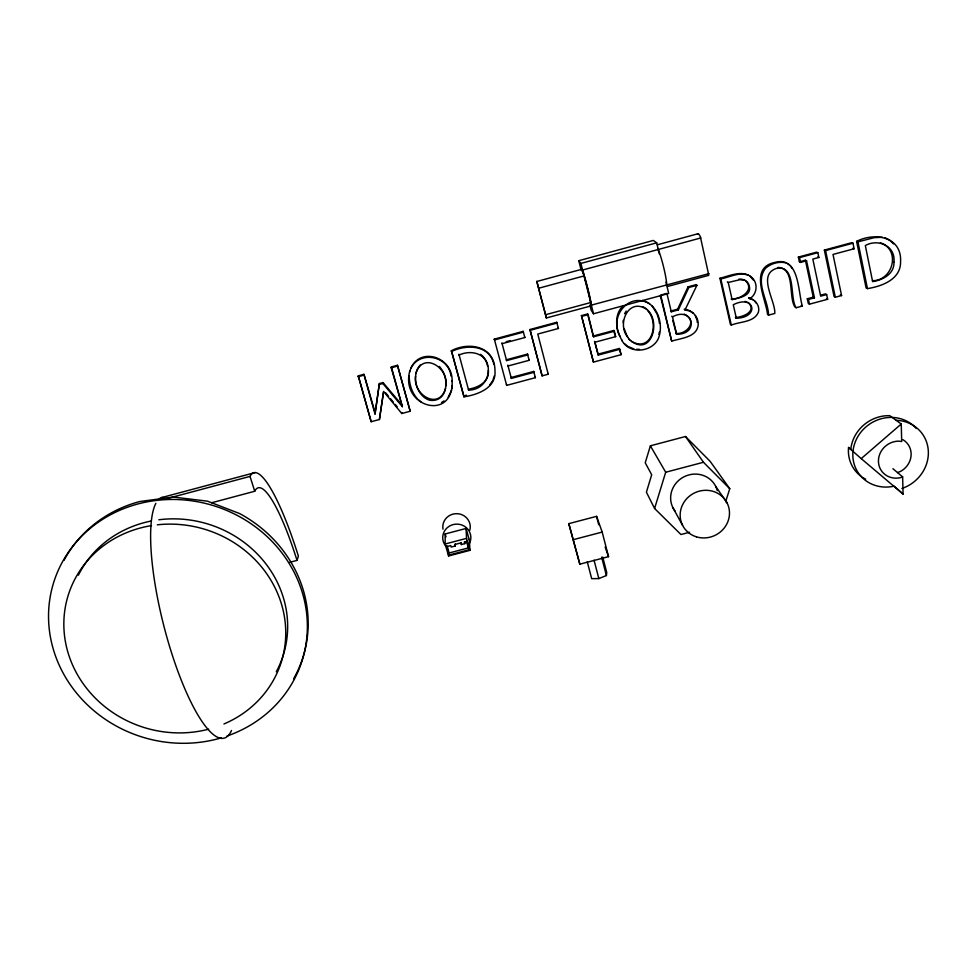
<?xml version="1.0" encoding="UTF-8"?>
<svg xmlns="http://www.w3.org/2000/svg" width="977" height="977" viewBox="0 0 977 977"><rect width="100%" height="100%" fill="white"/><g stroke="black" fill="none" stroke-linecap="round" stroke-linejoin="round"><path stroke-width="1.47" d="M469.339 539.426L469.925 550.356L448.59 555.974L445.158 543.994L445.17 533.967L466.066 528.447L469.375 540.196M488.329 370.381C489.636 381.763 478.071 387.722 468.52 389.139L468.594 390.067C487.694 390.275 495.4 365.777 480.599 354.346M666.693 285.052L666.717 284.759A21.531 2.284 75.8 0 0 659.206 251.944L657.851 248.402M379.418 419.512L383.57 391.459L401.779 413.515L410.193 411.256L397.468 365.276L391.386 366.912L391.203 367.792L402.353 406.676L382.85 383.485L383.045 382.569L379.369 383.558L375.021 414.016L363.957 374.313L358.278 375.84L371.175 421.722L379.418 419.512L383.546 391.997M587.25 561.738L591.683 578.653L598.84 578.592L606.399 575.538L606.741 572.583L602.736 557.122M409.717 371.211C400.204 407.47 454.049 421.808 452.095 380.59M401.779 413.515L401.913 412.502M402.353 406.676L391.386 366.912M451.899 388.565L452.314 385.573M375.021 414.016L379.369 383.558M697.48 234.248A21.555 2.894 76 0 1 700.387 236.861L708.765 275.123A21.555 2.894 76 0 1 708.093 275.514L667.499 286.481M658.938 334.403L659.328 332.131M410.193 411.256L397.468 365.276M371.175 421.722L358.278 375.84M445.573 388.528C438.673 410.902 412.612 394.488 415.604 376.255M415.799 373.69C422.601 350.987 449.102 367.56 445.878 385.988M725.642 501.69L729.77 488.72L710.059 461.242L685.5 436.511L650.377 445.817L645.235 462.805L651.696 474.773L646.408 492.188L654.59 508.48L680.932 534.529L689.567 532.27M654.59 508.48L665.691 472.233L650.377 445.817M289.656 562.349L297.02 560.395L298.388 556.108A124.751 23.021 75.5 0 0 250.027 476.397L166.725 498.685M409.607 372.103C416.739 345.272 453.169 355.689 452.119 381.506M493.092 379.479L494.423 375.669M451.692 390.067L448.15 397.321M696.931 285.296L688.846 287.482L678.356 309.892L671.284 311.797L670.564 311.101L677.611 309.196L688.064 286.847L696.125 284.673L696.931 285.296L684.999 309.953L689.493 310.955L693.255 313.092M624.596 313.727L626.172 311.065M410.987 368.097C419.951 349.986 448.883 356.129 450.995 376.06M489.636 385.146L492.652 380.749M420.232 364.995C410.743 375.168 416.336 396.308 429.758 400.252C447.148 402.671 449.469 380.151 441.531 369.282M623.277 305.691C613.409 314.643 615.876 330.544 622.264 340.814M861.885 476.91A36.173 33.56 -35.9 0 1 848.549 447.478L861.201 458.616L901.246 424.018L889.754 415.665A36.381 33.731 -35.9 0 0 850.772 449.432M749.677 298.718C756.406 294.871 758.25 284.954 753.145 278.799C744.401 268.834 730.234 275.697 719.915 278.262L730.417 324.376L731.321 325.121C740.09 321.384 754.073 322.569 758.408 312.2C760.191 305.679 755.16 299.145 748.7 298.058L752.815 299.719M441.616 402.426L444.034 400.924M897.545 472.599L900.611 471.366A19.247 17.818 -35.7 0 0 902.858 439.65M861.201 458.616L903.078 494.057L902.638 476.874L901.063 477.509A19.467 18.001 -35.5 0 1 878.47 462.158A19.467 18.001 -35.5 0 1 898.718 441.14L901.71 441.519L901.246 424.018M546.387 317.965L536.837 281.474L546.387 317.965L591.073 305.899M580.961 269.432L578.775 260.7L653.332 240.44L656.691 242.833L659.316 253.935M578.775 260.7L580.912 263.411L656.691 242.833M657.338 244.787L698.128 233.711M536.715 281.51L581.633 269.322M700.827 237.948L582.573 270.031L583.379 272.51A21.47 1.197 75.5 0 1 591.403 305.105L709.009 273.621M538.913 288.166L584.051 275.929M545.764 314.679L590.706 302.54M451.398 350.719C469.51 341.266 495.009 346.408 494.985 370.833C496.438 388.003 477.668 394.757 463.916 396.845L451.398 350.719L463.452 394.427M494.325 339.129L523.159 331.35L523.416 332.119L494.484 339.923L494.325 339.129L506.66 385.378L535.384 377.672L533.698 371.443L511.13 377.501L511.337 378.404L533.979 372.322L533.698 371.443M529.925 329.53L556.719 322.3L557.073 323.033L530.193 330.287L529.925 329.53L542.113 375.864L548.231 374.228L537.765 334.049L558.465 328.467L556.719 322.3M581.474 315.62L587.629 313.959L588.093 314.667L593.65 336.796L614.338 331.24L615.669 336.65L595.005 342.206L594.529 341.413L598.242 355.078L619.76 349.302L621.091 354.688L593.454 362.101L581.474 315.62L593.454 362.101M798.38 257.085L816.638 252.164L817.834 252.677L818.848 257.464L812.827 259.088L820.668 296.165L826.652 294.565L827.653 299.28L809.469 304.165L808.309 303.493L807.307 298.779L813.267 297.179L814.439 297.838L806.55 260.774L805.402 260.236L799.406 261.86L798.38 257.085L799.516 257.61L817.834 252.677M824.356 250.075L851.663 242.711L852.982 243.188L854.118 248.756L833.015 254.447L841.576 295.555L835.335 297.228L834.089 296.568L824.356 250.075L825.577 250.588L852.982 243.188M856.609 241.368C874.623 232.013 902.027 236.532 900.574 261.812C900.843 279.446 881.877 286.334 867.454 288.606L866.111 287.983L856.609 241.368L857.94 241.856L874.134 237.68L882.378 237.252M358.009 376.743L363.7 375.205M391.203 367.792L397.309 366.143M451.423 351.537C466.334 344.246 489.721 344.515 493.935 364.482M581.901 316.328L588.093 314.667M719.915 278.262L720.794 278.86C729.782 277.236 739.406 271.533 748.602 275.38M589.9 305.105L591.195 310.295L593.515 313.764L668.683 293.479L665.984 282.084M506.147 341.73L510.409 340.582M799.406 261.86L800.542 262.398L806.55 260.774M727.328 281.852L728.231 282.463L739.845 279.727L744.364 280.204M502.08 343.672L524.832 337.541L523.159 331.35M379.161 384.486L382.85 383.485M587.629 313.959L593.186 336.027L613.8 330.482L614.338 331.24M527.482 354.089L506.404 359.768L506.599 360.611L527.751 354.92L527.482 354.089L529.168 360.305L508.028 365.984L507.832 365.117L511.337 378.404M745.231 280.484C755.429 289.803 740.847 299.536 731.199 298.95L732.115 299.609C738.832 297.936 752.07 296.007 749.286 286.066C748.529 281.339 743.387 278.628 738.905 279.129M671.773 316.194L672.494 316.902C692.498 305.691 700.24 334.488 676.597 334.244L672.799 320.517M597.753 354.248L619.21 348.484L619.76 349.302M675.864 333.475C687.869 334.452 697.786 320.163 684.205 314.093M872.461 280.704C893.32 280.765 900.892 249.575 880.411 242.833M820.668 295.201L825.443 293.918L826.652 294.565M736.34 318.246C760.118 317.574 754.525 293.943 733.275 304.739L736.34 318.246L735.412 317.525C742.972 317.012 756.992 311.663 748.321 302.479M807.307 298.779L808.455 299.438L814.439 297.838M466.456 395.184L463.855 395.88L463.916 396.845M660.367 295.909L671.675 341.12C681.091 338.152 697.444 337.334 698.25 324.291C698.335 316.499 691.972 309.77 684.23 309.257L684.999 309.953M768.557 315.131L774.773 313.47C775.738 301.111 757.065 275.05 776.251 268.48C796.707 264.022 789.367 298.657 796.145 307.731L802.361 306.07C797.855 292.05 799.674 254.948 774.04 262.63C748.932 268.333 766.127 299.536 767.531 314.423L768.557 315.131C768.362 300.415 754.659 281.974 765.516 268.333C770.853 263.521 778.706 261.189 785.752 262.85M255.266 472.538L164.307 496.866A124.372 30.629 75.7 0 0 159.288 498.856M211.655 502.764L254.728 491.26A108.984 20.102 75.5 0 1 297.02 560.395M665.691 472.233L703.464 462.268L729.77 488.72M445.158 543.994L466.542 538.364L466.041 527.702M455.282 543.981L455.319 545.972L451.179 547.071L450.751 545.569L446.758 546.619L449.164 555.009L468.911 549.807L468.813 547.804L449.139 552.982L449.164 555.009M455.319 545.972L454.903 544.482L460.9 542.894L461.364 544.543L464.783 543.639L464.698 541.661M568.797 523.648L596.581 516.345L602.186 532.074L608.537 556.658L579.837 564.169L568.797 523.648L579.837 564.169M573.365 539.646L602.186 532.074M636.625 349.29L639.483 349.363M778.01 267.417C795.693 268.162 788.073 297.509 795.034 307.047L796.145 307.731M744.804 301.466L746.88 301.771M642.463 300.464C658.119 304.531 664.104 325.39 658.083 339.178C651.085 352.648 628.834 354.395 621.702 340.033M633.89 348.923L627.649 346.383L624.45 343.599M852.799 248.256L854.118 248.756M817.651 256.939L818.848 257.464M840.305 294.907L841.576 295.555M884.954 237.68L889.607 240.086L893.576 243.871M649.558 303.774C628.773 291.354 608.744 316.89 620.016 336.393M826.432 298.62L827.653 299.28M642.585 306.631C663.957 316.157 652.074 360.44 629.078 339.19M645.809 308.866C628.358 297.863 616.756 324.23 627.674 337.065M801.225 305.386L802.361 306.07M631.35 341.388C651.806 352.929 659.634 322.911 647.482 310.405M748.651 297.814L749.615 298.461M787.486 263.546L789.282 264.95M688.064 286.847L688.846 287.482M418.754 400.045L420.953 401.865M892.905 468.691L902.638 476.874M848.549 447.478L850.882 449.444M903.078 494.057L894.102 486.167A36.576 33.89 -35.8 0 1 854.753 465.919A36.576 33.89 -35.8 0 1 871.252 423.041A36.576 33.89 -35.8 0 1 916.292 428.512M677.611 309.196L678.356 309.892M750.08 276.198L753.243 279.923M383.045 382.569L402.5 405.687M385.671 392.827L388.541 396.308M390.446 398.616L393.316 402.084M395.233 404.405L397.138 406.713M417.667 399.129C411.867 392.852 409.241 384.156 409.143 375.73M754.415 300.794L756.32 303.188M652.135 305.886L657.106 314.057L658.742 319.271M790.185 265.646L792.237 268.492M439.467 366.448L440.847 368.329M685.5 436.511L703.464 462.268M615.131 335.88L615.669 336.65M715.714 486.399L727.169 503.094M629.664 339.984L627.1 336.296L624.156 328.577M621.091 354.688L619.21 348.484M593.186 336.027L593.65 336.796M672.958 507.771L682.569 525.308M558.111 327.722L558.465 328.467M695.306 315.681L696.601 319.027M547.914 373.336L548.231 374.228M487.596 366.29C485.52 352.489 469.742 349.913 458.982 355.091L458.946 354.26L468.594 390.067M605.142 547.01L608.537 556.658M524.588 336.76L524.832 337.541M535.103 376.78L535.384 377.672M250.027 476.397L254.728 491.26M528.899 359.463L529.168 360.305M363.957 374.313L375.241 413.015M445.17 533.967L446 536.898M447.148 546.021L449.139 552.982M464.783 543.639L464.319 542.003L466.542 541.417L468.911 549.807M466.542 538.364L469.925 550.356M466.847 540.831L468.423 546.412M501.897 342.878L506.599 360.611M594.04 560.187L598.84 578.592M530.193 330.287L542.113 375.864M601.637 557.171L606.399 575.538M596.581 516.345L598.742 524.734M580.912 263.411L593.515 313.764M595.005 342.206L598.242 355.078M613.8 330.482L614.802 334.525M671.675 341.12L660.696 295.066L666.912 293.393L671.284 311.797M672.494 316.902L676.597 334.244M720.794 278.86L731.321 325.121M728.231 282.463L732.115 299.609M799.516 257.61L800.542 262.398M808.455 299.438L809.469 304.165M805.402 260.236L813.267 297.179M825.577 250.588L835.335 297.228M506.477 384.45L506.66 385.378M857.94 241.856L867.454 288.606M658.974 320.651L659.438 323.399M697.028 320.151L697.309 322.41M623.167 320.358L623.289 322.96M461.303 542.565L461.364 544.543M448.565 553.031L448.59 555.974M581.425 270.714A19.027 1.062 75.5 0 1 583.074 272.864L584.161 276.259A19.027 1.062 75.5 0 1 590.67 302.308L591.036 304.69A19.027 1.062 75.5 0 1 590.78 305.85M896.129 420.293A36.906 34.171 -35.7 0 1 928.248 449.982A36.906 34.171 -35.7 0 1 901.918 488.488M865.659 479.17A36.173 33.56 -35.9 0 1 863.106 477.716M675.363 511.508A23.9 22.691 -26 0 1 684.144 476.727A23.9 22.691 -26 0 1 717.277 490.576M446.807 547.169A14.081 13.507 -1.7 0 1 445.793 529.216A14.081 13.507 -1.7 0 1 464.258 526.151A14.081 13.507 -1.7 0 1 469.497 543.395M442.984 529.155A13.739 13.214 -1.7 0 1 457.187 513.682A13.739 13.214 -1.7 0 1 469.766 530.352M64.03 560.334A129.465 120.427 17.6 0 1 139.638 501.555L173.369 497.061L207.527 501.177L239.634 513.572A129.465 120.427 17.6 0 1 293.65 678.734M221.327 737.855A130.222 121.063 17.5 0 1 50.316 596.19A130.222 121.063 17.5 0 1 258.758 529.412A130.222 121.063 17.5 0 1 226.969 736.047M231.5 730.478A124.372 30.629 75.7 0 1 173.442 658.596A124.372 30.629 75.7 0 1 155.868 503.35M78.38 575.209A110.303 102.536 17.5 0 1 151.288 521.01M158.836 519.776A110.303 102.536 17.5 0 1 265.744 563.668A110.303 102.536 17.5 0 1 276.271 671.773M157.297 524.82A111.647 103.66 17.4 0 1 280.509 601.038A111.647 103.66 17.4 0 1 223.941 723.981M208.663 729.184A111.647 103.66 17.4 0 1 67.596 651.171A111.647 103.66 17.4 0 1 151.459 525.614M893.955 262.251C894.443 274 882.658 280.069 872.632 281.632L865.329 245.532C878.238 238.351 895.787 245.935 893.955 262.251M696.43 536.849A24.913 23.57 -25.4 0 0 729.111 508.944A24.913 23.57 -25.4 0 0 688.932 496.572A24.913 23.57 -25.4 0 0 696.43 536.849"/></g></svg>
